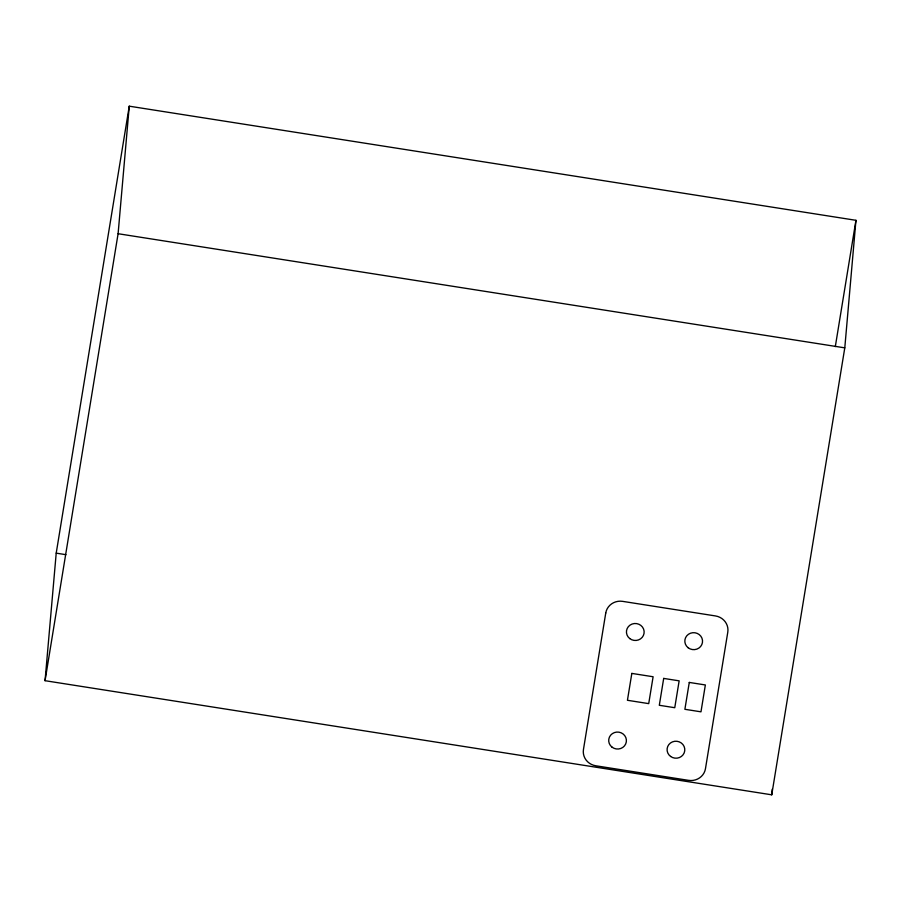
<?xml version="1.0" encoding="UTF-8"?>
<svg xmlns="http://www.w3.org/2000/svg" width="901" height="901" viewBox="0 0 901 901"><rect width="100%" height="100%" fill="white"/><g stroke="black" fill="none" stroke-linecap="round" stroke-linejoin="round"><path stroke-width="1.35" d="M45.05 680.694L56.211 553.146L129.26 106.183L855.95 220.306L844.789 347.854L771.74 794.817L45.05 680.694L118.099 233.719L129.26 106.183M771.74 794.817L772.236 789.22M835.306 346.626L855.95 220.306M118.099 233.719L844.789 347.854M56.211 553.146L65.931 554.678M605.754 613.029L583.454 749.508A14.776 14.146 5 0 0 595.764 765.771L688.589 780.356A14.776 14.146 5 0 0 705.472 768.677L727.783 632.198A14.776 14.146 5 0 0 715.462 615.935L622.636 601.361A14.776 14.146 5 0 0 605.754 613.029M631.826 673.407L627.434 700.28L648.72 703.625L653.112 676.752L631.826 673.407M663.688 678.408L659.307 705.28L674.759 707.713L679.151 680.841L663.688 678.408M689.276 682.429L684.884 709.301L700.978 711.824L705.359 684.963L689.276 682.429M688.116 647.729A8.864 8.492 5 0 0 702.442 642.537A8.864 8.492 5 0 0 690.481 633.223A8.864 8.492 5 0 0 688.116 647.729M629.731 638.561A8.864 8.492 5 0 0 644.046 633.369A8.864 8.492 5 0 0 632.097 624.044A8.864 8.492 5 0 0 629.731 638.561M670.603 756.457A8.864 8.492 5 0 0 684.737 750.803A8.864 8.492 5 0 0 672.473 741.872A8.864 8.492 5 0 0 670.603 756.457M611.982 747.109A8.864 8.492 5 0 0 626.308 741.917A8.864 8.492 5 0 0 614.358 732.603A8.864 8.492 5 0 0 611.982 747.109"/></g></svg>
